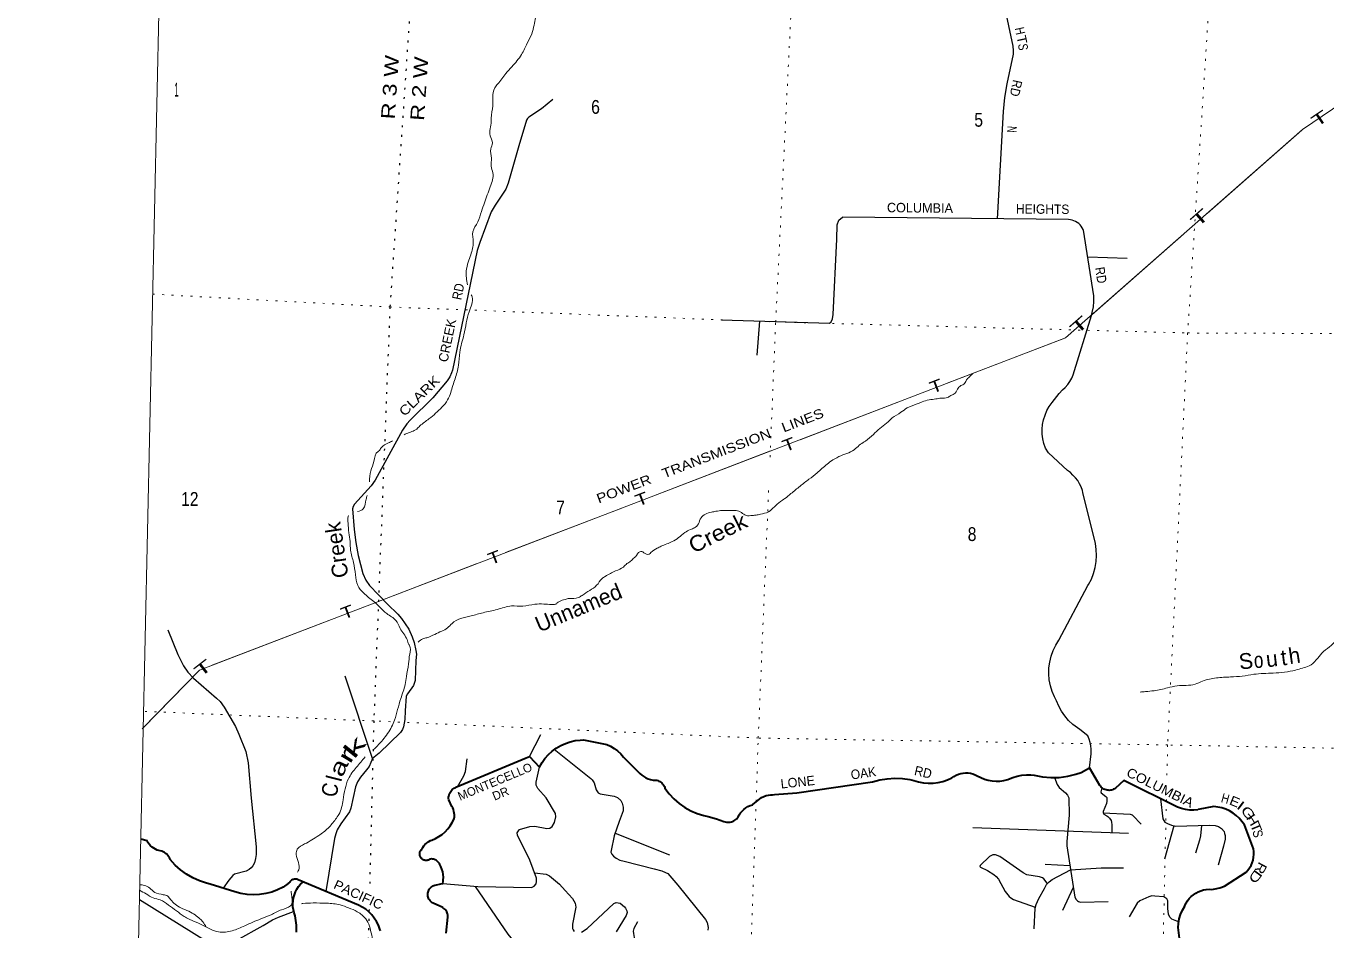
# Model space of a CAD drawing. Header units: feet. Extents: x -509309 to -252658, y -547785 to -360805.
# Drawn here: x -509309 to -492818, y -478644 to -467175 of the extents above; entities that cross this region are included whole.
import ezdxf
from ezdxf.enums import TextEntityAlignment as Align

# ---------------------------------------------------------------- set-up
doc = ezdxf.new("R2010")
doc.units = ezdxf.units.FT
doc.header["$LTSCALE"] = 80
doc.linetypes.add('DOTTED', pattern=[1.5, 0.3, -1.2])
for name, color, linetype, lineweight in [('26', 7, 'Continuous', 40), ('27', 7, 'Continuous', 13), ('29', 7, 'Continuous', 25), ('39', 7, 'Continuous', 13), ('4', 7, 'Continuous', 13), ('46', 7, 'Continuous', 13), ('6', 7, 'DOTTED', 25), ('7', 7, 'DOTTED', 13)]:
    doc.layers.add(name, color=color, linetype=linetype, lineweight=lineweight)
doc.layers.add('30', color=7, linetype='Continuous')
doc.layers.add('41', color=7, linetype='Continuous')

msp = doc.modelspace()

# ---------------------------------------------------------------- linework, layer by layer
at = {"layer": '26'}
for points in [[(-504311.52, -477700.19), (-504313.19, -477691.82), (-504313.98, -477683.32), (-504313.87, -477674.79), (-504312.88, -477666.31), (-504311, -477657.99), (-504308.26, -477649.91), (-504304.69, -477642.16), (-504300.34, -477634.82), (-504295.24, -477627.98), (-504289.45, -477621.71), (-504283.04, -477616.08), (-504283, -477616.05), (-504273.17, -477596.42), (-504261.35, -477577.94), (-504247.66, -477560.79), (-504232.25, -477545.16), (-504215.29, -477531.23), (-504196.97, -477519.15), (-504177.49, -477509.05), (-504160, -477502.05), (-504113.99, -477482.88), (-504070.24, -477459.01), (-504029.21, -477430.7), (-503991.38, -477398.26), (-503957.14, -477362.04), (-503926.88, -477322.43), (-503900.92, -477279.88), (-503879.55, -477234.86), (-503878, -477231.05), (-503874.97, -477207.93), (-503874.37, -477184.63), (-503876.21, -477161.4), (-503880.47, -477138.48), (-503887.11, -477116.13), (-503896.04, -477094.6), (-503906, -477076.05), (-503947, -476991.05), (-503948.18, -476975.37), (-503947.71, -476959.66), (-503945.6, -476944.09), (-503941.88, -476928.82), (-503936.58, -476914.02), (-503929.76, -476899.86), (-503921.5, -476886.49), (-503911.89, -476874.06), (-503901.03, -476862.69), (-503889.04, -476852.53), (-503876.05, -476843.68), (-503862.21, -476836.23), (-503855, -476833.05), (-502963, -476461.05), (-502922, -476444.05), (-502795, -476576.05), (-502763.03, -476519.59), (-502725.33, -476466.79), (-502682.31, -476418.22), (-502634.46, -476374.4), (-502582.29, -476335.84), (-502526.37, -476302.93), (-502467.32, -476276.05), (-502405.78, -476255.49), (-502342.43, -476241.48), (-502277.97, -476234.16), (-502235, -476233.05), (-501942, -476289.05), (-501893.15, -476311.86), (-501846.95, -476339.66), (-501803.91, -476372.14), (-501764.5, -476408.94), (-501729.16, -476449.65), (-501722, -476459.05), (-501522, -476657.05), (-501498.3, -476678.19), (-501472.52, -476696.73), (-501444.94, -476712.48), (-501415.86, -476725.26), (-501385.61, -476734.93), (-501354.52, -476741.39), (-501350, -476742.05), (-501335.61, -476741.45), (-501321.23, -476742.36), (-501307.02, -476744.77), (-501293.15, -476748.65), (-501279.76, -476753.96), (-501266.99, -476760.64), (-501255, -476768.62), (-501243.9, -476777.81), (-501233.82, -476788.1), (-501224.88, -476799.4)], [(-501224.88, -476799.4), (-501217.17, -476811.56), (-501210.77, -476824.47), (-501205.75, -476837.98), (-501204, -476844.05), (-501150.92, -476914.69), (-501090.75, -476979.39), (-501024.14, -477037.45), (-500951.83, -477088.23), (-500874.61, -477131.18), (-500793.32, -477165.81), (-500708.86, -477191.76), (-500657, -477203.05), (-500549.85, -477232.17), (-500456, -477268.05), (-500440.65, -477272.84), (-500424.87, -477276), (-500408.86, -477277.49), (-500392.77, -477277.31), (-500376.79, -477275.44), (-500361.1, -477271.91), (-500345.86, -477266.76), (-500331.24, -477260.04), (-500317.41, -477251.84), (-500304.5, -477242.23), (-500292.68, -477231.33), (-500282.05, -477219.25), (-500276, -477211.05), (-500261.43, -477183.91), (-500244.11, -477158.44), (-500224.21, -477134.92), (-500201.97, -477113.61), (-500177.62, -477094.74), (-500151.44, -477078.52), (-500123.7, -477065.13), (-500094.71, -477054.71), (-500089, -477053.05), (-499980, -476962.05), (-499951.35, -476948.76), (-499921.47, -476938.55), (-499890.69, -476931.51), (-499866, -476928.53), (-499840.44, -476927.01), (-499816, -476925.11), (-499532, -476903.05), (-498572, -476766.05), (-498479.37, -476740.18), (-498384.54, -476724.14), (-498288.55, -476718.09), (-498192.46, -476722.12), (-498097.31, -476736.16), (-498046, -476748.05), (-497986.52, -476765.96), (-497925.49, -476777.55), (-497863.58, -476782.71), (-497801.47, -476781.36), (-497739.85, -476773.53), (-497679.38, -476759.3), (-497620.72, -476738.83), (-497564.53, -476712.33), (-497564, -476712.05), (-497538.12, -476694.4), (-497510.54, -476679.56), (-497481.56, -476667.68), (-497451.5, -476658.9), (-497420.68, -476653.31), (-497389.45, -476650.96), (-497358.14, -476651.9), (-497327.1, -476656.1), (-497296.68, -476663.53), (-497267.19, -476674.09), (-497242, -476686.05), (-497197.82, -476709.71), (-497151.4, -476728.63), (-497103.27, -476742.59), (-497053.93, -476751.44), (-497003.94, -476755.09), (-496953.85, -476753.49), (-496904.19, -476746.67), (-496855.52, -476734.69), (-496844, -476731.05), (-496790.42, -476708.39), (-496734.76, -476691.45), (-496677.64, -476680.42), (-496619.67, -476675.43), (-496561.5, -476676.52), (-496520, -476681.05), (-496414.91, -476700.82), (-496308.34, -476709.49), (-496201.44, -476706.98)], [(-496201.44, -476706.98), (-496095.38, -476693.31), (-495991.34, -476668.63), (-495926, -476647.05), (-495855, -476607.61), (-495818, -476587.05)], [(-493744.3, -477757.09), (-493737.1, -477721.78), (-493733.63, -477685.9), (-493733.93, -477649.86), (-493738, -477614.05), (-493854, -477308.05), (-493854.19, -477307.74), (-493884.16, -477265.42), (-493918.38, -477226.45), (-493956.5, -477191.28), (-493998.08, -477160.29), (-494042.67, -477133.81), (-494089.78, -477112.13), (-494138.9, -477095.5), (-494189.49, -477084.1), (-494241, -477078.05), (-494438, -477117.05), (-494444.63, -477118.02), (-494496.88, -477122.51), (-494549.32, -477121.52), (-494601.36, -477115.06), (-494652.44, -477103.19), (-494702, -477086.05), (-495385, -476747.05), (-495490, -476844.05), (-495500.04, -476851.06), (-495512.4, -476858.01), (-495525.43, -476863.62), (-495538.97, -476867.85), (-495552.87, -476870.64), (-495566.99, -476871.96), (-495581.17, -476871.79), (-495595.26, -476870.15), (-495609.1, -476867.04), (-495622.54, -476862.5), (-495635.42, -476856.58), (-495647.62, -476849.35), (-495659, -476840.88), (-495669.43, -476831.27), (-495678.8, -476820.62), (-495687, -476809.05), (-495805, -476609.08), (-495818, -476587.05)], [(-504814.04, -478652.4), (-504820.33, -478631.07), (-504838.78, -478582.27), (-504862.23, -478535.67), (-504890.42, -478491.77), (-504923.05, -478451.06), (-504959.76, -478413.98), (-505000.13, -478380.94), (-505043.75, -478352.31), (-505090.11, -478328.39), (-505857.48, -478005.6), (-505865.6, -478002.88), (-505875.06, -478000.72), (-505884.69, -477999.55), (-505894.4, -477999.4), (-505904.07, -478000.27), (-505913.59, -478002.14), (-505922.86, -478005), (-505931.79, -478008.81), (-505940.27, -478013.53), (-505948.21, -478019.12), (-505955.52, -478025.5), (-505962.12, -478032.61), (-505967.95, -478040.38), (-505972.93, -478048.71), (-505982.2, -478055.52), (-506048.38, -478098.32), (-506118.68, -478133.97), (-506192.32, -478162.07), (-506268.49, -478182.32), (-506346.36, -478194.5), (-506425.08, -478198.47), (-506503.78, -478194.2), (-506581.61, -478181.71), (-506657.7, -478161.17), (-506971.83, -478060.74), (-507018.81, -478049.51), (-507107.17, -478020.8), (-507192.04, -477983.01), (-507272.5, -477936.56), (-507347.66, -477881.95), (-507416.7, -477819.79), (-507478.87, -477750.75), (-507481.24, -477744.85), (-507489.43, -477727.97), (-507499.35, -477712.04), (-507510.87, -477697.23), (-507523.88, -477683.7), (-507538.23, -477671.61), (-507553.77, -477661.09), (-507570.32, -477652.25), (-507587.7, -477645.18), (-507605.73, -477639.97), (-507624.2, -477636.68), (-507643.2, -477630.21), (-507666.58, -477619.73), (-507688.74, -477606.86), (-507709.43, -477591.74), (-507728.42, -477574.55), (-507745.52, -477555.47), (-507758.52, -477537.48), (-507772.23, -477514.26), (-507853.98, -477491.66)], [(-503981, -478684.05), (-503957, -478482.05), (-503957.04, -478467.74), (-503958.57, -478453.52), (-503961.58, -478439.54), (-503966.04, -478425.95), (-503971.89, -478412.9), (-503979.08, -478400.53), (-503987.51, -478388.98), (-503997.11, -478378.38), (-504007.77, -478368.83), (-504019.36, -478360.46), (-504020, -478360.05), (-504143, -478305.05), (-504154.34, -478298.71), (-504164.95, -478291.23), (-504174.72, -478282.68), (-504183.55, -478273.15), (-504191.33, -478262.76), (-504197.98, -478251.6), (-504203.43, -478239.82), (-504207.61, -478227.52), (-504210.49, -478214.86), (-504212.03, -478201.97), (-504212.21, -478188.98), (-504211.04, -478176.05), (-504208.52, -478163.31), (-504204.68, -478150.91), (-504199.57, -478138.97), (-504193.23, -478127.64), (-504185.75, -478117.02), (-504177.2, -478107.25), (-504167.67, -478098.43), (-504157.28, -478090.65), (-504146.12, -478084), (-504134.34, -478078.55), (-504122.05, -478074.36), (-504117, -478073.05), (-504046.35, -478056.92), (-504021.01, -478052.31), (-504017.55, -478027.37), (-504015.18, -478010.27), (-504014.02, -477975.18), (-504016.54, -477940.16), (-504022.7, -477905.59), (-504032.44, -477871.86), (-504045.65, -477839.33), (-504060, -477812.05), (-504065.37, -477801.27), (-504071.83, -477791.12), (-504079.32, -477781.69), (-504087.75, -477773.1), (-504097.03, -477765.44), (-504107.07, -477758.79), (-504117.74, -477753.23), (-504128.94, -477748.81), (-504140.54, -477745.59), (-504152.41, -477743.6), (-504164.42, -477742.86), (-504176.45, -477743.38), (-504182, -477744.05), (-504188.97, -477748.98), (-504196.41, -477753.15), (-504204.25, -477756.53), (-504212.39, -477759.06), (-504220.76, -477760.73), (-504229.26, -477761.52), (-504237.79, -477761.42), (-504246.27, -477760.42), (-504254.59, -477758.54), (-504262.67, -477755.8), (-504270.42, -477752.24), (-504277.76, -477747.88), (-504284.6, -477742.78), (-504290.87, -477736.99), (-504296.5, -477730.58), (-504301.43, -477723.62), (-504305.61, -477716.17), (-504308.98, -477708.33), (-504311.52, -477700.19)], [(-494676, -478748.05), (-494695, -478612.05), (-494690.39, -478561.58), (-494679.33, -478503.62), (-494662.28, -478447.14), (-494639.42, -478392.75), (-494611, -478341.05), (-494608.12, -478334), (-494592.64, -478302.08), (-494573.9, -478271.95), (-494552.11, -478243.95), (-494527.52, -478218.37), (-494500.39, -478195.51), (-494471.02, -478175.61), (-494439.73, -478158.88), (-494406.86, -478145.52), (-494372.78, -478135.67), (-494337.85, -478129.43), (-494302.46, -478126.88), (-494267, -478128.05), (-494225.43, -478122.3), (-494164.32, -478108.33), (-494105, -478088.05), (-493832, -477912.05), (-493808.25, -477885.2), (-493787.3, -477855.87), (-493769.54, -477824.51), (-493755.16, -477791.46), (-493744.3, -477757.09)], [(-505877.68, -478670.33), (-505878.42, -478580.7), (-505888.53, -478491.63), (-505894, -478462.05), (-505907.42, -478425.6), (-505916.96, -478387.96), (-505922.51, -478349.52), (-505924.01, -478310.71), (-505921.45, -478271.96), (-505914.85, -478233.68), (-505904.29, -478196.31), (-505889.88, -478160.25), (-505871.78, -478125.89), (-505850.18, -478093.61), (-505825.33, -478063.76), (-505797.5, -478036.68), (-505797.12, -478036.35)]]:
    msp.add_lwpolyline(points, dxfattribs=at)
at = {"layer": '29'}
for p, q in [((-495840.66, -470103.07), (-495342.36, -470120.54)), ((-500032.78, -471349.89), (-499999.29, -470917.85)), ((-504913.8, -476468.08), (-505262.2, -475422.58)), ((-502922, -476444.05), (-502778.56, -476162.7)), ((-497297.47, -477345.24), (-495325.75, -477414.34)), ((-494749.72, -477320.85), (-494867.66, -477744.41)), ((-501836.29, -477415.2), (-501146.79, -477688.6)), ((-496066.97, -477828.38), (-496380.94, -477813.24)), ((-496024.45, -478105.37), (-496160.02, -478396.49))]:
    msp.add_line(p, q, dxfattribs=at)
for points in [[(-496901.51, -466914.27), (-496790.69, -467432.8), (-496785.01, -467486.77), (-496787.05, -467532.2), (-496867.67, -467907.47), (-496898.58, -468083.25), (-496914, -468259.15), (-496989.15, -469621.89)], [(-502625.8, -468108.47), (-502769.29, -468226.73), (-502929.15, -468330.34), (-502949.03, -468350.22), (-502959.08, -468368.43), (-503057.14, -468697.44), (-503193.2, -469171.1), (-503223.89, -469243.74), (-503357.88, -469449.45), (-503407.47, -469531.63), (-503553.79, -469920.96), (-503585.53, -470021.74), (-503900.18, -471539.99), (-503912.68, -471576.77), (-503934.25, -471628.04), (-503965.49, -471676.32), (-504148.64, -471894.02), (-504436.8, -472176.23), (-504478.75, -472222.08), (-504533.34, -472301.21), (-504879.73, -472937.45), (-504928.5, -473006.96), (-505140.94, -473241.38), (-505157.98, -473269.78), (-505166.16, -473300.17), (-505147.4, -473564.61), (-505126.75, -473727.09), (-505095.52, -473891.83), (-505035.89, -474121.91), (-504999.23, -474206.99), (-504953.55, -474272.45), (-504724.87, -474510.7), (-504592.96, -474636.02), (-504544.16, -474690.5), (-504450.47, -474826.84), (-504411.25, -474922.89), (-504382.86, -474996.74), (-504362.98, -475096.16), (-504357.31, -475144.44), (-504365.53, -475225.82), (-504374.34, -475479.61), (-504395.44, -475543.68), (-504468.04, -475647.2), (-504485.12, -475678.65), (-504497.38, -475862.63), (-504504.95, -475973.85), (-504521.98, -476067.58), (-504533.34, -476101.66), (-504558.77, -476138.06), (-504830.04, -476398.82), (-504913.8, -476468.08)], [(-500484.56, -470903.75), (-499116.04, -470943.52), (-499093.32, -470926.48), (-499079.13, -470889.55), (-499070.17, -470833.73), (-499025.19, -469881.22), (-499019.51, -469699.43), (-498996.79, -469636.94), (-498951, -469602.05)], [(-495818, -476587.05), (-495818, -476587.05), (-495797, -476409.05), (-495795.85, -476392.71), (-495795.92, -476349.14), (-495800.55, -476305.82), (-495809.68, -476263.23), (-495823.21, -476221.82), (-495841, -476182.05), (-495939, -476099.05), (-495970.27, -476079.11), (-496029.11, -476034.72), (-496082.98, -475984.43), (-496131.3, -475928.78), (-496173.54, -475868.38), (-496209.24, -475803.9), (-496238, -475736.05), (-496264.14, -475686.4), (-496293.08, -475616.65), (-496314.58, -475544.25), (-496328.4, -475469.99), (-496334.37, -475394.71), (-496332.44, -475319.2), (-496322.64, -475244.32), (-496305.05, -475170.87), (-496279.89, -475099.66), (-496247.42, -475031.47), (-496208, -474967.05), (-495838, -474273.05), (-495829.88, -474259.56), (-495794.6, -474191.56), (-495766.62, -474120.24), (-495746.25, -474046.39), (-495733.7, -473970.81), (-495729.13, -473894.33), (-495732.57, -473817.8), (-495744, -473742.05), (-495902.82, -473093.36), (-495909.3, -473067.26), (-495924.08, -473023.58), (-495943.35, -472981.68), (-495966.89, -472942.02), (-495997.08, -472905.76), (-496028.85, -472872.26), (-496060.86, -472841.1), (-496098, -472814.05), (-496339.15, -472591.51), (-496376.92, -472530.82), (-496396.65, -472472.76), (-496410.19, -472412.96), (-496417.42, -472352.06), (-496418.23, -472290.75), (-496412.64, -472229.69), (-496400.69, -472169.55), (-496382.52, -472110.98), (-496358.33, -472054.64), (-496328.38, -472001.13), (-496293, -471951.05), (-496204.98, -471835.4), (-496162.17, -471792.9), (-496126.89, -471760.32), (-496095.21, -471724.24), (-496067.47, -471685.04), (-496043.98, -471643.16), (-496025, -471599.05), (-495795, -470849.05), (-495782.91, -470808.37), (-495768.67, -470739.78), (-495761.67, -470670.09), (-495762, -470600.05), (-495894, -469766.05), (-495898.59, -469755.96), (-495909.85, -469735.54), (-495923.19, -469716.42), (-495938.45, -469698.8), (-495955.47, -469682.86), (-495974.06, -469668.8), (-495994.02, -469656.75), (-496015.13, -469646.85), (-496037.16, -469639.22), (-496059.87, -469633.93), (-496083, -469631.05), (-498951, -469602.05)], [(-507511.66, -474835.55), (-507383.45, -475147.42), (-507310.15, -475292.15), (-507256.2, -475374.52), (-507185.22, -475448.37), (-506894.1, -475702.06), (-506847.35, -475746.61), (-506796.24, -475817.62), (-506651.44, -476061.9), (-506607.63, -476160.05), (-506520.83, -476377.18), (-506490.03, -476521.82), (-506453.52, -476970.63), (-506389.09, -477589.92), (-506390.23, -477683.77), (-506395.91, -477737.73), (-506411.57, -477791.79), (-506432.82, -477828.63), (-506452.69, -477854.19), (-506478.25, -477876.91), (-506516.89, -477896.53), (-506663.42, -477936.7), (-506685.51, -477953.6), (-506734.34, -478009.86), (-506808.42, -478112.98)], [(-502608.11, -476351.04), (-502142.67, -476720.81), (-502125.64, -476740.69), (-502099.9, -476777.79), (-502077.37, -476865.67), (-502051.82, -476902.59), (-502027.56, -476914.81), (-501845.9, -476947.15), (-501804.8, -476962.24), (-501765.05, -477002.01), (-501745.17, -477036.09), (-501733.58, -477086.68), (-501733.82, -477132.67), (-501785.82, -477268.16), (-501848.06, -477449.5), (-501886.37, -477637.16), (-501889.98, -477658.14), (-501875.58, -477683.15), (-501855.91, -477706.43), (-501821.64, -477731.43), (-501776.41, -477757.56), (-501719.97, -477771.38), (-501339.02, -477866.29), (-501242.62, -477891.06), (-501195.54, -477912.15), (-501168.8, -477927.98), (-501039.48, -478074.26), (-500688.96, -478510.27), (-500667.2, -478549.35), (-500654.89, -478612.53), (-500657.73, -478646.61)], [(-504913.8, -476468.08), (-504956.39, -476567.5), (-504988.72, -476612.96), (-505063.85, -476704.08), (-505104.03, -476763.48), (-505127.41, -476829.37), (-505186.37, -477098.65), (-505205.32, -477146.62), (-505315.2, -477297.34), (-505359.57, -477374.17), (-505379.44, -477425.3), (-505397.49, -477482.44), (-505504.88, -478153.92)], [(-503837.07, -476825.57), (-503755.39, -476686.73), (-503734.62, -476634.91), (-503710.61, -476471.09)], [(-504021.01, -478052.31), (-503578.44, -478092.01), (-502898.39, -478104.66), (-502861.02, -478087.06), (-502838.3, -478058.65), (-502832.62, -478030.25), (-502834.94, -477987.38), (-502918.13, -477756.15), (-503072.32, -477441.95), (-503076.8, -477411.04), (-503062.61, -477385.48), (-503047.44, -477370.21), (-502917.8, -477328.67), (-502854.82, -477324.62), (-502702.02, -477354.23), (-502665.09, -477351.05), (-502633.87, -477328.67), (-502605.48, -477280.38), (-502588.45, -477209.37), (-502592.82, -477167.83), (-502710.41, -476968.18), (-502815.59, -476848.64), (-502838.44, -476804.43), (-502838.3, -476766.27), (-502795, -476576.05)], [(-496261.33, -476708.39), (-496229.77, -476797.41), (-496204.92, -476836.73), (-496121.88, -476902.5), (-496096.08, -476934.19), (-496079.29, -476964.99), (-496075.17, -477186.64), (-496107.68, -477521.72), (-496105.94, -477574.55), (-496005.47, -478229), (-495988.43, -478257.4), (-495971.39, -478271.6), (-495957.2, -478280.12), (-495930.65, -478289.33), (-495582.48, -478283.74)], [(-495661.3, -476841.25), (-495676.1, -476891.14), (-495671.17, -476904.83), (-495609.7, -476949.65), (-495599.44, -476960.74), (-495596.6, -476983.46), (-495598.02, -477007.6), (-495604.78, -477037.78), (-495644.87, -477138.26), (-495644.26, -477157.37), (-495634.93, -477175.19), (-495598.02, -477193.65), (-495583.82, -477205.01), (-495565.06, -477224.43), (-495545.49, -477256.14), (-495538.4, -477277.45), (-495536.08, -477308.86), (-495535.68, -477406.98)], [(-494919.74, -476977.98), (-494887.71, -477232.38), (-494862.63, -477274.6), (-494828.56, -477294.49), (-494780.29, -477314.37), (-494722.81, -477326.55), (-494298.54, -477313.93), (-494223.79, -477320.05), (-494180.59, -477330.72), (-494144.28, -477356.98), (-494109.21, -477392.79), (-494104.53, -477419.47), (-494098.86, -477445.03), (-494098.86, -477490.48), (-494117.73, -477578.43), (-494184.7, -477819.76)], [(-495644.26, -477157.37), (-495302.73, -477173.77), (-495278.77, -477184.13), (-495268.66, -477190.81), (-495164.18, -477301.68)], [(-494399.61, -477316.94), (-494411.18, -477450.71), (-494424.58, -477503.86), (-494472.6, -477667.37)], [(-496355.57, -478048.14), (-496398.7, -477993.24), (-496415.01, -477980.94), (-496452.65, -477967.68), (-496611.65, -477944.95), (-496660.33, -477919.77), (-496957.84, -477709.83), (-497012, -477689.31), (-497046.07, -477692.15), (-497087.91, -477712.18), (-497205.32, -477824.78), (-497210.75, -477837.02), (-497199.39, -477845.54), (-497112.07, -477888.01), (-497031.87, -477939.27), (-497000.64, -477964.84), (-496971.4, -477999.88), (-496887.28, -478155.07), (-496838.8, -478217.64), (-496816.08, -478237.52), (-496780.51, -478258.5), (-496508.25, -478352.44)], [(-496518.99, -478630.11), (-496506.6, -478365.34), (-496495.21, -478322.18), (-496461.17, -478243.2), (-496390.19, -478115.38), (-496364.63, -478067.09), (-496331.61, -478032.03), (-496290.81, -478004.6), (-496057.98, -477882.46), (-495671.24, -477854.29), (-495385.15, -477853.92)], [(-502859.68, -477918.6), (-502710.53, -477936.5), (-502666.5, -477955.49), (-502540.17, -478064.32), (-502468.73, -478142.15), (-502375.49, -478246.11), (-502344.65, -478301.85), (-502335.74, -478354.04), (-502377.97, -478571.63), (-502375.49, -478623.88), (-502369.82, -478640.93), (-502355.8, -478661.61)], [(-503610.12, -478091.42), (-503197.72, -478695.31), (-502977.43, -478961.89), (-502929.16, -479010.18), (-502900.62, -479022.95), (-502872.23, -479020.11), (-502846.82, -479010.18), (-502815.3, -478996.4), (-502682.15, -478906.02)], [(-494690.83, -478541.73), (-494774.61, -478507.36), (-494800.17, -478481.8), (-494817.2, -478442.03), (-494822.88, -478371.02), (-494822.88, -478274.45), (-494837.08, -478248.88), (-494851.23, -478237.95), (-494876.83, -478223.32), (-494989, -478216.19), (-495027.31, -478211.96), (-495067.06, -478223.32), (-495179.76, -478273.81), (-495211.87, -478302.85), (-495316.31, -478478.23)], [(-507870.8, -478255.77), (-507017.71, -478785.84), (-506962.63, -478807.61), (-506901.3, -478825.61), (-506816.12, -478822.77), (-506706.47, -478800.86), (-506634.41, -478771.64), (-506299.72, -478585.87), (-506180.12, -478516), (-506106.37, -478480.24), (-505913.93, -478408.97)], [(-502261.92, -478669.33), (-502192.56, -478624.03), (-501852.56, -478306.1), (-501821.83, -478294.39), (-501773.56, -478302.91), (-501717.06, -478349.86), (-501705.42, -478365.4), (-501685.55, -478399.49), (-501682.71, -478422.21), (-501694.4, -478460.23), (-501823, -478668.76)], [(-501551.34, -478540.11), (-501597.54, -478626.74), (-501606.05, -478657.98), (-501603.19, -478689.57), (-501544.21, -479045.15)]]:
    msp.add_lwpolyline(points, dxfattribs=at)
at = {"layer": '39'}
for points in [[(-503422.7, -469214.66), (-503385.92, -469039.17), (-503409.72, -468954.33), (-503402.92, -468850.24), (-503413.84, -468733.66), (-503391.77, -468658.05), (-503421.42, -468567.04), (-503406.58, -468386.97), (-503407.45, -468344.84), (-503387.19, -468186.97), (-503385.5, -468048.66), (-503343.68, -467932.68), (-503326.65, -467912.8), (-503221.81, -467776.23), (-503147.37, -467691.96), (-503022.91, -467536.8), (-502950.92, -467394.31), (-502893.55, -467273.5), (-502864.55, -467163.98), (-502843.54, -466978.05), (-502860.42, -466859.31), (-502822.33, -466709.92), (-502635.92, -466562.4), (-502499.14, -466471.73), (-502340.57, -466315.46), (-502217.55, -466214.41), (-502141.59, -466148.21), (-502070.09, -466023.76), (-502016.24, -465884.81), (-501970.23, -465813.83), (-501908.24, -465745.27), (-501798.64, -465695.99), (-501666.41, -465625.26), (-501506.94, -465585.3), (-501416.34, -465571.63)], [(-503709.68, -470457.62), (-503723.99, -470283.53), (-503698.89, -470169.89), (-503666.32, -470076.5), (-503635.98, -469916.89), (-503640.46, -469784.43), (-503579.03, -469661.72), (-503531.35, -469528.62), (-503492.28, -469417.36), (-503422.7, -469214.66)], [(-504512.4, -472361.88), (-504482.99, -472347.01), (-504353.09, -472288.24), (-504311.94, -472249.21), (-504197.26, -472159.97), (-504032.83, -472009.87), (-503960.24, -471919.53), (-503921.6, -471824.3), (-503866.84, -471651.28), (-503822.16, -471480.01), (-503807.69, -471313.96), (-503753.65, -471092.81), (-503723.53, -470941.21), (-503687.66, -470799.78), (-503650.57, -470612.27), (-503661.38, -470584.39)], [(-504333.14, -474990.86), (-504276, -474949.05), (-504223, -474936.05), (-504124, -474893.05), (-504035, -474853.05), (-503963, -474811.05), (-503904, -474754.05), (-503798, -474693.05), (-503663, -474658.05), (-503511, -474618.05), (-503331, -474577.05), (-503150, -474533.05), (-503008, -474535.05), (-502853, -474511.05), (-502742, -474508.05), (-502644, -474514.05), (-502592, -474510.05), (-502582, -474506.05), (-502569, -474494.05), (-502543, -474477.05), (-502470, -474449.05), (-502419, -474438.05), (-502301, -474427.05), (-502254, -474398.05), (-502158, -474335.05), (-502070, -474271.05), (-502002, -474186.05), (-501961, -474157.05), (-501829, -474088.05), (-501731, -474039.05), (-501686, -473996.05), (-501639, -473965.05), (-501594, -473922.05), (-501577, -473909.05), (-501521, -473844.05), (-501499, -473842.05), (-501472, -473857.05), (-501404, -473875.05), (-501381, -473854.05), (-501304, -473801.05), (-501251, -473775.05), (-501113, -473716.05), (-501031, -473666.05), (-500953, -473602.05), (-500880, -473564.05), (-500829, -473541.05), (-500780, -473492.05), (-500746, -473415.05), (-500690, -473368.05), (-500614, -473342.05), (-500557, -473332.05), (-500479, -473322.05), (-500360, -473323.05), (-500302, -473322.05), (-500233, -473348.05), (-500174, -473384.05), (-500093, -473384.05), (-500047, -473381.05), (-499993, -473368.05), (-499890, -473339.05), (-499816, -473275.05), (-499740, -473209.05), (-499683, -473170.05), (-499605, -473108.05), (-499490, -473013.05), (-499377, -472925.05), (-499273, -472844.05), (-499215, -472791.05), (-499074, -472681.05), (-498974, -472627.05), (-498871, -472590.05), (-498785, -472536.05), (-498722, -472481.05), (-498660, -472441.05), (-498560, -472357.05), (-498478, -472281.05), (-498392, -472215.05), (-498322, -472147.05), (-498210, -472076.05), (-498132, -472021.05), (-498004, -471969.05), (-497941, -471944.05), (-497854, -471918.05), (-497768, -471907.05), (-497701, -471896.05), (-497617, -471888.05), (-497578, -471863.05), (-497536, -471843.05), (-497492, -471783.05), (-497451, -471738.05), (-497404, -471712.05), (-497389, -471686.05), (-497364, -471648.05), (-497327, -471611.05), (-497296, -471582.05)], [(-504952.7, -472959.44), (-504934.73, -472818.45), (-504895.45, -472699.17), (-504841.92, -472572.24), (-504835.81, -472568.39), (-504802.57, -472525.15), (-504710.74, -472465.38), (-504661.7, -472439.2)], [(-505104.77, -473335.27), (-505029.8, -473299.2), (-504994.53, -473179.81), (-504979.29, -473130.19)], [(-504891.7, -476351.22), (-504783.37, -476231.05), (-504670.67, -476065.57), (-504634.3, -475980.3), (-504594.64, -475846.99), (-504554.82, -475707.67), (-504499.9, -475528.65), (-504483.2, -475428.83), (-504456.87, -475269.11), (-504441.47, -475143.19), (-504442.59, -475034.89), (-504451.64, -475020.79), (-504474.67, -474959.86), (-504563.09, -474817.2), (-504618.52, -474715.5), (-504732.54, -474630.31), (-504824.47, -474543.7), (-504894.89, -474477.7), (-505028.31, -474367.95), (-505099.98, -474273.84), (-505130.4, -474136.7), (-505154.28, -473979.68), (-505192.28, -473826.3), (-505197.3, -473713.89), (-505214.39, -473603.16), (-505223.14, -473480.62), (-505222.95, -473398.42), (-505219.46, -473385.45)], [(-488505, -476305.05), (-488643, -476207.05), (-488687, -476196.05), (-488848, -476089.05), (-488981, -476034.05), (-489115, -475918.05), (-489245, -475832.05), (-489420, -475734.05), (-489488, -475700.05), (-489585, -475669.05), (-489651, -475643.05), (-489713, -475648.05), (-489888, -475597.05), (-489956, -475577.05), (-490129, -475472.05), (-490207, -475390.05), (-490278, -475322.05), (-490318, -475255.05), (-490455, -475137.05), (-490539, -475053.05), (-490653, -474966.05), (-490698, -474910.05), (-490736, -474827.05), (-490798, -474745.05), (-490858, -474663.05), (-490974, -474584.05), (-491121, -474540.05), (-491199, -474530.05), (-491255, -474535.05), (-491281, -474536.05), (-491393, -474515.05), (-491499, -474508.05), (-491641, -474557.05), (-491714, -474589.05), (-491846, -474642.05), (-492011, -474692.05), (-492147, -474736.05), (-492284, -474763.05), (-492431, -474807.05), (-492526, -474828.05), (-492553, -474836.05), (-492634, -474872.05), (-492658, -474891.05), (-492696, -474968.05), (-492775, -475051.05), (-492871, -475132.05), (-492942, -475217.05), (-493034, -475294.05), (-493117, -475320.05), (-493204, -475346.05), (-493343, -475373.05), (-493488, -475385.05), (-493735, -475400.05), (-493880, -475423.05), (-494028, -475433.05), (-494209, -475446.05), (-494383, -475486.05), (-494480, -475525.05), (-494705, -475546.05), (-494830, -475572.05), (-495000, -475608.05), (-495106, -475619.05), (-495174, -475626.05)], [(-505863.15, -477908.41), (-505848.15, -477881.53), (-505880.97, -477684.17), (-505867.18, -477618.37), (-505775.19, -477552.59), (-505595.85, -477444.99), (-505477.06, -477351.84), (-505381.78, -477238.03), (-505340.04, -477176.96), (-505286.97, -476991.88), (-505261.23, -476854.2), (-505219.73, -476726.95), (-505119.58, -476581.19), (-505006.79, -476447.29)], [(-507868.7, -478140.3), (-507785.27, -478185.88), (-507694.38, -478236.38), (-507606.86, -478262.72), (-507500.32, -478327.66), (-507400, -478400.45), (-507301.68, -478473.2), (-507175, -478534.65), (-507070.03, -478583.51), (-506865.73, -478667.04), (-506692.92, -478653.5), (-506534.81, -478589.45), (-506329.96, -478502.56), (-506200.22, -478449.81), (-506066.2, -478387.14), (-505954.6, -478337.92), (-505952.54, -478335.97), (-505940.77, -478195.92), (-505946.03, -478149.17)], [(-507866.06, -478070.25), (-507806.42, -478077.06), (-507739.15, -478110.89), (-507676.48, -478166.67), (-507566.96, -478195.59), (-507511.34, -478215.09), (-507474.34, -478256.15), (-507415.83, -478317.83), (-507342.82, -478361.85), (-507241.75, -478406.59), (-507164.78, -478452.71), (-507101.9, -478500.47), (-507064.9, -478541.54), (-507023.38, -478604.46)], [(-502179.16, -480478.93), (-502221, -480452.05), (-502382, -480378.05), (-502556, -480295.05), (-502676, -480224.05), (-502811, -480160.05), (-502924, -480027.05), (-503033, -479848.05), (-503153, -479746.05), (-503218, -479707.05), (-503371, -479654.05), (-503537, -479572.05), (-503626, -479451.05), (-503715, -479379.05), (-503882, -479282.05), (-503955, -479230.05), (-504054, -479161.05), (-504193, -479132.05), (-504262, -479148.05), (-504284, -479143.05), (-504366, -479125.05), (-504471, -479112.05), (-504579, -479100.05), (-504663, -479077.05), (-504721, -479010.05), (-504799, -478927.05), (-504894, -478809.05), (-504924, -478710.05), (-504953, -478593.05), (-504999, -478503.05), (-505106, -478412.05), (-505217, -478363.05), (-505323, -478326.05), (-505493, -478304.05), (-505667, -478301.05), (-505797, -478308.05), (-505815.14, -478311.23)]]:
    msp.add_spline(points, degree=3, dxfattribs=at)
at = {"layer": '4'}
msp.add_lwpolyline([(-505285.47, -360804.75), (-473709.75, -361478.07), (-442133.15, -362107.95), (-410555.71, -362694.39), (-378977.49, -363237.41), (-347398.54, -363736.98), (-315818.95, -364193.12), (-284238.76, -364605.82), (-252658.03, -364975.08), (-254669.8, -547785.08), (-286501.98, -547412.88), (-318333.63, -546996.89), (-350164.67, -546537.13), (-381995.06, -546033.57), (-413824.72, -545486.23), (-445653.6, -544895.12), (-477481.62, -544260.22), (-509308.75, -543581.54)], close=True, dxfattribs=at)
msp.add_lwpolyline([(-505285.47, -360804.75), (-473709.75, -361478.07), (-442133.15, -362107.95), (-410555.71, -362694.39), (-378977.49, -363237.41), (-347398.54, -363736.98), (-315818.95, -364193.12), (-284238.76, -364605.82), (-252658.03, -364975.08), (-254669.8, -547785.08), (-286501.98, -547412.88), (-318333.63, -546996.89), (-350164.67, -546537.13), (-381995.06, -546033.57), (-413824.72, -545486.23), (-445653.6, -544895.12), (-477481.62, -544260.22), (-509308.75, -543581.54)], close=True, dxfattribs=at)
at = {"layer": '46'}
for p, q in [((-494325.16, -469551.96), (-493123.03, -468496.1)), ((-495827.83, -470871.8), (-494625.69, -469815.93)), ((-497623.44, -471706.87), (-496129.67, -471133.61)), ((-499490.66, -472423.46), (-497996.88, -471850.19)), ((-501357.87, -473140.05), (-499864.1, -472566.78)), ((-503225.08, -473856.64), (-501731.31, -473283.37)), ((-505092.28, -474573.23), (-503598.52, -473999.96)), ((-506959.49, -475289.82), (-505465.72, -474716.55)), ((-507822.89, -476079.67), (-507275.65, -475520.13))]:
    msp.add_line(p, q, dxfattribs=at)
msp.add_lwpolyline([(-491714, -467537.05), (-493115, -468489.05), (-496123, -471131.05), (-507106, -475346.05), (-507834, -476093.05)], dxfattribs=at)
at = {"layer": '6'}
for points in [[(-504334.45, -465443.35), (-504692.65, -470739.47), (-504897.28, -475991.48), (-504950.5, -478100.06)], [(-504957.62, -478382.01), (-505031.7, -481317.5), (-505156.97, -484565.04)]]:
    msp.add_lwpolyline(points, dxfattribs=at)
at = {"layer": '7'}
for points in [[(-499870.99, -472643.99), (-499799.08, -470929.32), (-499536.47, -465608.65)], [(-494222.58, -465677.13), (-494573.33, -471069.69), (-494827.41, -476296.35), (-494838, -476765.14)], [(-507701.78, -470577.06), (-504692.65, -470739.47), (-499799.08, -470929.32), (-494573.33, -471069.69), (-489173.94, -471090.28), (-486672.04, -471145.69)], [(-500450.92, -487480.04), (-500425.2, -486693.05), (-500202.86, -481453.53), (-500020.49, -476208.96), (-499884.92, -472976.28)], [(-502048.89, -476118.5), (-504897.28, -475991.48), (-507818.27, -475869.47)], [(-482452.8, -476556.04), (-484316.57, -476532.52), (-489604.65, -476398.55), (-494827.41, -476296.35), (-500020.49, -476208.96), (-502048.89, -476118.5)], [(-494843.07, -476989.35), (-494947.27, -481602.7), (-495074.93, -484746.3)]]:
    msp.add_lwpolyline(points, dxfattribs=at)

# ---------------------------------------------------------------- texts
at = {"layer": '27'}
for s, height, rotation, p in [('MONTECELLO', 109.1, 22.638, (-503803.19, -477004.84)), ('LONE', 120, 6.122, (-499730.02, -476849.65)), ('DR', 109.1, 22.638, (-503365.36, -477003.43))]:
    msp.add_text(s, height=height, rotation=rotation, dxfattribs=at).set_placement(p)
for s, rotation, width, p in [('RD', 346.953, 0.95, (-498048.72, -476675.57)), ('OAK', 8.122, 0.95, (-498837.34, -476735.34)), ('COLUMBIA', 333.603, 1.1, (-495362.17, -476684.93)), ('H', 344.74, 0.85, (-494158.14, -477020.29)), ('E', 338.059, 1.15, (-494054.9, -477047.18)), ('I', 322.841, 1.55, (-493963.45, -477091.64)), ('G', 311.934, 1.45, (-493909.85, -477133.42)), ('H', 301.245, 1.2, (-493836.45, -477220.13)), ('T', 292.109, 1.3, (-493785.14, -477304.46)), ('S', 280.757, 0.9, (-493750.86, -477385.42)), ('D', 233.748, 1.4, (-493714.38, -477866.59)), ('R', 241.831, 1.2, (-493664.65, -477769.79)), ('PACIFIC', 335.186, 1.05, (-505417.55, -478110.68))]:
    msp.add_text(s, height=120, rotation=rotation, dxfattribs=dict(at, width=width)).set_placement(p)
at = {"layer": '30'}
for s, rotation, width, p in [('H', 282.064, 0.8, (-496758.24, -467249.72)), ('T', 282.064, 1.1, (-496734.64, -467360.15)), ('S', 276.008, 0.8, (-496720.42, -467447.32))]:
    msp.add_text(s, height=120, rotation=rotation, dxfattribs=dict(at, width=width)).set_placement(p, align=Align.CENTER)
for s, rotation, width, p in [('RD', 257.875, 0.9, (-496787.1, -467850.02)), ('N', 266.844, 0.7, (-496859.27, -468442.09)), ('HEIGHTS', 359.421, 0.95, (-496752.18, -469554.28)), ('RD', 278.994, 0.9, (-495748.63, -470242.6)), ('RD', 78.291, 0.9, (-503788.88, -470657.99)), ('CLARK', 44.402, 1.2, (-504506.65, -472134.88))]:
    msp.add_text(s, height=120, rotation=rotation, dxfattribs=dict(at, width=width)).set_placement(p)
for s, rotation, p in [('COLUMBIA', 359.421, (-498388.75, -469537.73)), ('CREEK', 78.291, (-503962.13, -471447.42))]:
    msp.add_text(s, height=120, rotation=rotation, dxfattribs=at).set_placement(p)
at = {"layer": '41'}
for s, rotation, width, p in [('Creek', 26.341, 1.1, (-500841.36, -473871.16)), ('o', 4.02, 0.8, (-493726.34, -475322.55))]:
    msp.add_text(s, height=200, rotation=rotation, dxfattribs=dict(at, width=width)).set_placement(p)
for s, rotation, p in [('Creek', 98.463, (-505217.22, -474162.01)), ('Unnamed', 22.665, (-502796.72, -474870.91)), ('h', 8.406, (-493279.31, -475271)), ('S', 6.72, (-493910.84, -475340.51)), ('u', 6.719, (-493568.59, -475310.94)), ('t', 6.872, (-493379.57, -475289.23))]:
    msp.add_text(s, height=200, rotation=rotation, dxfattribs=at).set_placement(p)
for s, rotation, width, p in [('k', 51.095, 2, (-505064.5, -476384.16)), ('r', 58.781, 1.7, (-505159.75, -476482.02)), ('a', 65.225, 1.4, (-505254.9, -476623.02)), ('C', 79.488, 0.9, (-505354.83, -476883.65))]:
    msp.add_text(s, height=200, rotation=rotation, dxfattribs=dict(at, width=width)).set_placement(p, align=Align.CENTER)
msp.add_text('l', height=200, rotation=75.658, dxfattribs=at).set_placement((-505303.3, -476744.25), align=Align.CENTER)
at = {"layer": '46'}
for rotation, width, p in [(34.197, 1.65, (-492856.61, -468411.51)), (41.294, 1.9, (-494367.22, -469666.85)), (41.294, 1.9, (-495898.08, -471027.9)), (20.996, 1.3, (-497737.38, -471813.32)), (20.996, 1.3, (-499605.56, -472554.42)), (20.996, 1.3, (-501471.8, -473246.5)), (20.996, 1.3, (-503339.99, -473987.6)), (20.996, 1.3, (-505206.23, -474679.68)), (37.738, 1.8, (-507015.79, -475381.85))]:
    msp.add_text('T', height=150, rotation=rotation, dxfattribs=dict(at, width=width)).set_placement(p, align=Align.CENTER)
at = {"layer": '46', "width": 1.2}
msp.add_text('POWER   TRANSMISSION   LINES', height=120, rotation=20.995, dxfattribs=at).set_placement((-502043.71, -473233.26))
at = {"layer": '6', "width": 1.25}
for s, p in [('R 3 W', (-504632.18, -468363.45)), ('R 2 W', (-504260.63, -468381.65))]:
    msp.add_text(s, height=175, rotation=86.131, dxfattribs=at).set_placement(p)
at = {"layer": '7'}
for s, width, p in [('1', 0.4, (-507425.84, -468070.88)), ('6', 0.85, (-502139.74, -468289.47)), ('5', 0.85, (-497279.83, -468452.94)), ('12', 0.85, (-507341.45, -473262.73)), ('7', 0.85, (-502583.02, -473371.38)), ('8', 0.85, (-497363.15, -473708.83))]:
    msp.add_text(s, height=175, dxfattribs=dict(at, width=width)).set_placement(p)

doc.saveas('drawing.dxf')
